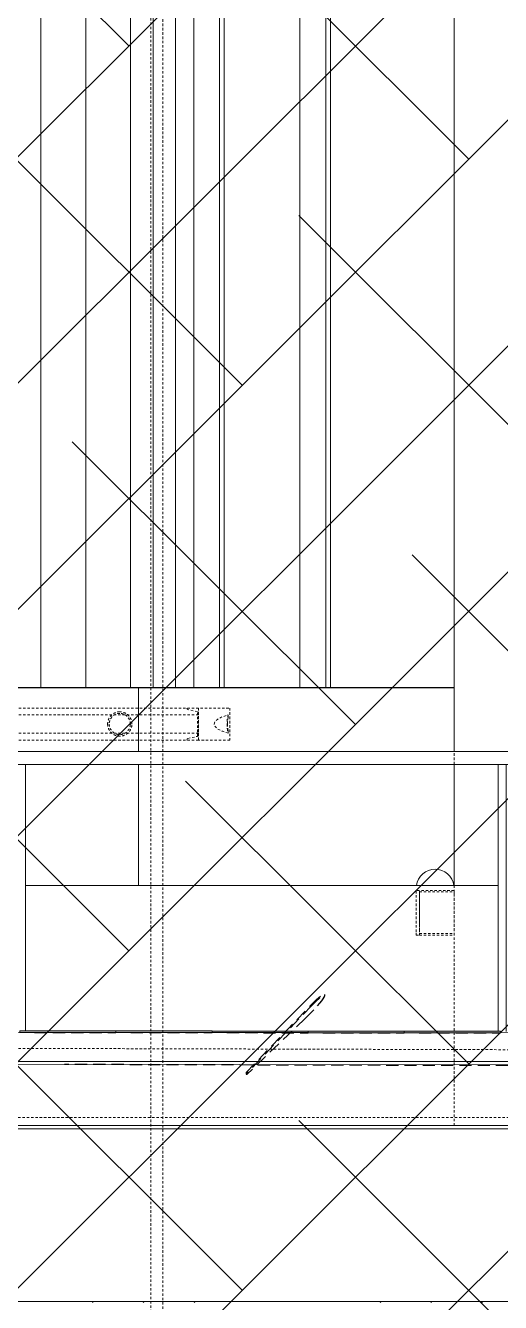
# Model space of a CAD drawing. Header units: millimetres. Extents: x 50357 to 985146, y 723188 to 1803594.
# Drawn here: x 883208 to 884690, y 818792 to 822783 of the extents above; entities that cross this region are included whole.
import ezdxf

# ---------------------------------------------------------------- set-up
doc = ezdxf.new("R2010")
doc.units = ezdxf.units.MM
doc.header["$LTSCALE"] = 3
doc.header["$MEASUREMENT"] = 0
for name, pattern in [('DASHED', [19.05, 12.7, -6.35]), ('HIDDEN', [0.375, 0.25, -0.125]), ('Member Hidden', [4.5, 2.5, -2])]:
    doc.linetypes.add(name, pattern=pattern)
for name, color, linetype, lineweight, true_color in [('A-FLOR-HRAL', 7, 'Continuous', 13, 0x6e6e6e), ('A-FLOR-PATT', 7, 'Continuous', 13, 0x6e6e6e), ('A-GENM', 7, 'Continuous', 13, 0x6e6e6e), ('A-MASS', 7, 'Continuous', 13, 0x6e6e6e), ('ADS280_BSteel', 7, 'Continuous', 13, 0x6e6e6e), ('ADS280_CU', 7, 'HIDDEN', 13, 0x6e6e6e), ('ADS280_H', 7, 'Member Hidden', 13, 0x6e6e6e), ('ADS280_S', 7, 'Continuous', 13, 0x6e6e6e), ('E-LITE-EQPM', 7, 'Continuous', 13, 0x6e6e6e), ('Q-SPCQ', 7, 'Continuous', 13, 0x6e6e6e)]:
    doc.layers.add(name, color=color, linetype=linetype, lineweight=lineweight, true_color=true_color)
doc.layers.add('Hatch (CARR)', color=8, linetype='Continuous', lineweight=35)

# ---------------------------------------------------------------- blocks, each defined once
blk = doc.blocks.new('Railing - 25mm-V1-SEC A')
at = {"layer": 'A-FLOR-HRAL'}
for p, q in [((108143.5, 20996.4), (108143.5, 21828.8)), ((108168.5, 20996), (108168.5, 21828.8))]:
    blk.add_line(p, q, dxfattribs=at)
blk = doc.blocks.new('Railing - 25mm-V2-SEC A')
at = {"layer": 'A-FLOR-HRAL'}
for p, q in [((109643.5, 20994.7), (109643.5, 21828.8)), ((109668.5, 20994.4), (109668.5, 21828.8))]:
    blk.add_line(p, q, dxfattribs=at)
blk = doc.blocks.new('Railing - Railing-3272102-SEC A')
for name in ['Railing - 25mm-V1-SEC A', 'Railing - 25mm-V2-SEC A']:
    blk.add_blockref(name, (0, 0))
blk = doc.blocks.new('Aluminum Louvers FL - Aluminum Louvers FL-3941679-SEC A')
at = {"layer": 'A-GENM'}
for p, q in [((108787.9, 22068.8), (108787.9, 26780.6)), ((109024.5, 22068.8), (109024.5, 26783.8)), ((108566.3, 22068.8), (108566.3, 26777.6)), ((108636.3, 22068.8), (108636.3, 26778.5))]:
    blk.add_line(p, q, dxfattribs=at)
blk = doc.blocks.new('Aluminum Louvers US - Aluminum Louvers US-3947208-SEC A')
at = {"layer": 'A-GENM'}
blk.add_line((109105.6, 22068.8), (109105.6, 26784.9), dxfattribs=at)
blk = doc.blocks.new('Aluminum Louvers FS - Aluminum Louvers FS-3956003-SEC A')
at = {"layer": 'A-GENM'}
for p, q in [((108774.2, 22068.8), (108774.2, 26780.4)), ((108787.9, 22068.8), (108787.9, 26780.6)), ((108693.3, 26779.3), (108693.3, 22068.8))]:
    blk.add_line(p, q, dxfattribs=at)
blk = doc.blocks.new('Aluminum Louvers FSS - Aluminum Louvers FSS-4001149-SEC A')
at = {"layer": 'A-GENM'}
for p, q in [((108216.3, 22068.8), (108216.3, 26772.9)), ((108356.3, 22068.8), (108356.3, 26774.8)), ((108496.3, 22068.8), (108496.3, 26776.6))]:
    blk.add_line(p, q, dxfattribs=at)
blk = doc.blocks.new('Lighting_Fixtures_Area_Floodlight - 150_Watt_Halogen-V60-SEC A')
at = {"layer": 'E-LITE-EQPM'}
blk.add_arc((109447, 21442), 59, 7.8584, 172.1416, dxfattribs=at)
blk = doc.blocks.new('Tactile_Orientation_Line Base - Tactile_Orientation_Line Base-V66-SEC A')
at = {"layer": 'Q-SPCQ'}
blk.add_hatch(color=256, dxfattribs=at).paths.add_polyline_path([(107850.7, 20991.7), (107850.7, 20996.7), (107550.7, 20996.7), (107550.7, 20991.7), (107690.8, 20991.7)], flags=0)
for p, q in [((107550.7, 20996.7), (107850.7, 20996.7)), ((107550.7, 20991.7), (107550.7, 20996.7)), ((107850.7, 20991.7), (107850.7, 20996.7)), ((107850.7, 20991.7), (107550.7, 20991.7))]:
    blk.add_line(p, q, dxfattribs=at)
blk = doc.blocks.new('Railing - Sabco_Joint-V73-SEC A')
at = {"layer": 'A-FLOR-HRAL'}
for p, q in [((108520.5, 22068.8), (108520.5, 22067.8)), ((108520.5, 22068.8), (108521.5, 22068.8)), ((108520.5, 22067.8), (108520.5, 21868.7)), ((108521.5, 22067.8), (108520.5, 22067.8)), ((108521.5, 22067.8), (108521.5, 22068.8)), ((108521.5, 21868.7), (108521.5, 22067.8)), ((108520.5, 21828.8), (108520.5, 21450)), ((108521.5, 21450), (108521.5, 21828.8))]:
    blk.add_line(p, q, dxfattribs=at)
blk = doc.blocks.new('Railing - Railing-5125128-SEC A')
at = {"layer": 'A-FLOR-HRAL'}
for p, q in [((105756, 22068.8), (109506, 22068.8)), ((105756, 22067.8), (109506, 22067.8)), ((107321.6, 22068.8), (108520.5, 22068.8)), ((108521.6, 22068.8), (109506, 22068.8))]:
    blk.add_line(p, q, dxfattribs=at)
blk.add_blockref('Railing - Sabco_Joint-V73-SEC A', (0, 0))
blk = doc.blocks.new('Top Rail Type - Top Rail_Internal_-5198240-SEC A')
at = {"layer": 'A-FLOR-HRAL'}
for p, q in [((127391.4, 21868.8), (105156, 21868.8)), ((105156, 21828.8), (127391.4, 21828.8))]:
    blk.add_line(p, q, dxfattribs=at)
blk = doc.blocks.new('PFC-Parallel Flange Channels - CHANNEL 200x250x25-4226822-SEC A')
at = {"layer": 'ADS280_H'}
blk.add_line((104851, 20725), (121075.7, 20725), dxfattribs=at)
blk = doc.blocks.new('C-Channels - C100x50-4164322-SEC A')
at = {"layer": 'ADS280_H'}
for p, q in [((108708.2, 21983.5), (105663.2, 21983.5)), ((108708.2, 21926.5), (105663.2, 21926.5))]:
    blk.add_line(p, q, dxfattribs=at)
blk = doc.blocks.new('Circular Hollow Sections - CHS Ø 76_1x5 THK-4914068-SEC A')
at = {"layer": 'ADS280_H'}
for p, q in [((108801.2, 21983.2), (108801.2, 21976.3)), ((108801.2, 21933.7), (108801.2, 21926.8))]:
    blk.add_line(p, q, dxfattribs=at)
at = {"layer": 'ADS280_H', "flags": 128}
for points in [[(108757.1, 21955), (108760, 21963), (108768.6, 21970.6), (108782.6, 21977.5), (108801.2, 21983.4)], [(108801.2, 21926.6), (108782.6, 21932.5), (108768.6, 21939.4), (108760, 21947), (108757.1, 21955)]]:
    blk.add_lwpolyline(points, dxfattribs=at)
at = {"layer": 'ADS280_H'}
for major_axis, start_param, end_param in [((0, 38.1), 0.726511, 1.570796), ((0, 38), 1.570796, 2.415082), ((0, 33.1), 0.870668, 1.570796), ((0, 33.1), 1.570796, 2.270924)]:
    blk.add_ellipse((108808.5, 21955), major_axis=major_axis, ratio=0.289534, start_param=start_param, end_param=end_param, dxfattribs=at)
blk = doc.blocks.new('Circular Hollow Sections - CHS Ø 76_1x5 THK-V122-SEC A')
at = {"layer": 'ADS280_H'}
for p, q in [((108462.6, 21993), (108462.5, 21993)), ((108462.5, 21916.9), (108462.6, 21916.9))]:
    blk.add_line(p, q, dxfattribs=at)
for radius, start, end in [(38, 90, 180), (38, 0, 90), (38, 180, 0), (33, 90, 180), (33, 180, 0), (33, 0, 90)]:
    blk.add_arc((108462.6, 21955), radius, start, end, dxfattribs=at)
blk = doc.blocks.new('Rectangular Hollow Sections - RHS140x80x5-V128-SEC A')
at = {"layer": 'ADS280_H'}
for p, q in [((109506, 21435), (109398, 21435)), ((109398, 21430), (109506, 21430)), ((109398, 21305), (109398, 21425)), ((109506, 21425), (109506, 21305)), ((109398, 21300), (109506, 21300)), ((109398, 21295), (109506, 21295))]:
    blk.add_line(p, q, dxfattribs=at)
for centre, start_param, end_param in [((109398, 21425), 4.712389, 6.283185), ((109506, 21425), 4.712389, 6.283185), ((109398, 21305), 3.141593, 4.712389), ((109506, 21305), 3.141593, 4.712389)]:
    blk.add_ellipse(centre, major_axis=(0, 10), ratio=0.00001, start_param=start_param, end_param=end_param, dxfattribs=at)

msp = doc.modelspace()

# ---------------------------------------------------------------- hatches: boundary and pattern name
at = {"layer": 'A-FLOR-PATT'}
h = msp.add_hatch(dxfattribs=at)
h.set_pattern_fill('FP_4', color=256, style=0, pattern_type=2)
h.set_pattern_definition([(45, (937466.83, 812515.94), (-449.013, 449.013), []), (45, (937625.6, 812515.94), (0, 898.0256), []), (45, (937308.1, 812515.94), (0, 898.0256), [])])
h.paths.add_polyline_path([(895265.3282, 818791.936), (896115.1648, 818791.936), (896115.1648, 818794.936), (875223.4483, 818794.936), (875223.4483, 818791.936), (894415.4916, 818791.936)], flags=0)
at = {"layer": 'Hatch (CARR)'}
h = msp.add_hatch(dxfattribs=at)
h.set_pattern_fill('ANSI38', color=256, scale=4000)
edge = h.paths.add_edge_path()
edge.add_arc((901797.5377, 767882.7787), 65692.9869, 89.447631451, 111.454694143)
edge.add_line((877769.3162, 829023.7069), (843903.652, 829356.155))
edge.add_line((843903.652, 829356.155), (843838.7661, 822738.7897))
edge.add_line((843838.7661, 822738.7897), (855789.2784, 822621.4755))
edge.add_line((855789.2784, 822621.4755), (861630.5158, 818523.1211))
edge.add_line((861630.5158, 818523.1211), (861630.4904, 817844.936))
edge.add_line((861630.4904, 817844.936), (860370.6117, 817844.936))
edge.add_line((860370.6117, 817844.936), (856170.6117, 815594.936))
edge.add_line((856170.6117, 815594.936), (854950.6117, 815594.936))
edge.add_line((854950.6117, 815594.936), (854390.6117, 815294.936))
edge.add_line((854390.6117, 815294.936), (844469.3201, 815294.936))
edge.add_line((844469.3201, 815294.936), (844469.3201, 810194.936))
edge.add_line((844469.3201, 810194.936), (868430.8636, 810194.936))
edge.add_line((868430.8636, 810194.936), (868430.8636, 812102.6672))
edge.add_line((868430.8636, 812102.6672), (875730.6511, 815683.6405))
edge.add_line((875730.6511, 815683.6405), (902430.851, 815683.6405))
edge.add_line((902430.851, 815683.6405), (902430.851, 833572.7128))

# ---------------------------------------------------------------- linework, layer by layer
at = {"layer": 'A-GENM'}
msp.add_line((883207.9553, 820094.936), (884682.9553, 820094.936), dxfattribs=at)
at = {"layer": 'A-MASS'}
msp.add_line((884159.3076, 825429.9863), (884159.3076, 820713.736), dxfattribs=at)
at = {"layer": 'ADS280_BSteel'}
for p, q in [((884545.4552, 820513.6042), (884545.4552, 825435.1928)), ((884545.4552, 820094.936), (884545.4552, 820473.736))]:
    msp.add_line(p, q, dxfattribs=at)
at = {"layer": 'ADS280_CU', "linetype": 'Member Hidden'}
for p, q in [((883599.4285, 810094.936), (883599.2733, 823274.936)), ((883636.7824, 823274.936), (883636.9334, 810094.936)), ((884437.4159, 820079.936), (884427.4159, 820079.936)), ((884427.4159, 819949.936), (884427.4159, 820069.936)), ((884437.4159, 820069.936), (884437.4159, 819949.936)), ((884427.4159, 819939.936), (884437.4159, 819939.936))]:
    msp.add_line(p, q, dxfattribs=at)
for centre, start_param, end_param in [((884427.4159, 820069.936), 4.71238898, 6.283185307), ((884437.4159, 820069.936), 4.71238898, 6.283185307), ((884427.4159, 819949.936), 3.141592654, 4.71238898), ((884437.4159, 819949.936), 3.141592654, 4.71238898)]:
    msp.add_ellipse(centre, major_axis=(0, 10), ratio=0.000005146, start_param=start_param, end_param=end_param, dxfattribs=at)
at = {"layer": 'ADS280_H'}
for p, q in [((880702.6024, 820649.936), (883845.9155, 820649.936)), ((883744.1963, 820638.6006), (883714.5056, 820644.936)), ((883747.9076, 820549.936), (883747.9076, 820649.936)), ((883747.9076, 820649.936), (883747.9076, 820549.936)), ((883845.9155, 820649.936), (883845.9155, 820549.936)), ((883744.1963, 820561.2713), (883744.1963, 820638.6006)), ((883747.9076, 820549.936), (880702.6024, 820549.936)), ((883714.5056, 820554.936), (883744.1963, 820561.2713)), ((883845.9155, 820549.936), (883747.9573, 820549.936)), ((884545.4552, 820473.7856), (884545.4552, 820513.5546)), ((884545.4552, 819344.9739), (884545.4552, 820094.8863)), ((902430.851, 819534.3964), (879890.4552, 819594.9358))]:
    msp.add_line(p, q, dxfattribs=at)
at = {"layer": 'ADS280_H', "linetype": 'DASHED', "lineweight": 25}
for p, q in [((884141.9702, 819753.9199), (884141.927, 819753.6565)), ((884142.0026, 819750.1191), (884142.0026, 819754.3618)), ((883896.3818, 819510.2351), (884100.7374, 819723.7359)), ((884100.7374, 819719.4933), (883896.3818, 819505.9925)), ((884080.9812, 819679.4935), (884119.2677, 819719.4933)), ((884080.9812, 819679.4935), (883899.7165, 819505.9925)), ((883236.1597, 819635.9269), (883490.1128, 819635.653)), ((883536.174, 819635.6033), (883790.1041, 819635.3294)), ((883836.1673, 819635.2797), (884090.1128, 819635.0057)), ((884136.1819, 819634.956), (884390.1041, 819634.6821)), ((884436.1756, 819634.6324), (884690.1128, 819634.3585)), ((902430.851, 819484.3966), (883329.3713, 819535.6997)), ((883896.3818, 819510.2351), (883896.3818, 819505.9925)), ((883896.3818, 819505.9925), (883899.7165, 819505.9925))]:
    msp.add_line(p, q, dxfattribs=at)
at = {"layer": 'ADS280_H', "flags": 128}
for points in [[(883714.5056, 820644.936), (883711.8813, 820646.4004), (883710.7943, 820649.936)], [(883710.7943, 820549.936), (883711.8813, 820553.4715), (883714.5056, 820554.936)]]:
    msp.add_lwpolyline(points, dxfattribs=at)
at = {"layer": 'ADS280_H', "linetype": 'DASHED', "lineweight": 25, "flags": 128}
for points in [[(884100.7374, 819723.7359), (884108.3368, 819731.394), (884116.0329, 819738.6071), (884123.3785, 819744.9559), (884129.9468, 819750.0714), (884135.356, 819753.6565), (884139.2918, 819755.5026), (884141.5254, 819755.5026), (884142.0009, 819754.3618)], [(884119.2677, 819719.4933), (884126.3285, 819727.1514), (884132.4406, 819734.3644), (884137.2486, 819740.7132), (884140.4732, 819745.8288), (884141.927, 819749.4138), (884141.5254, 819751.26), (884139.2918, 819751.26), (884135.356, 819749.4138), (884129.9468, 819745.8288), (884123.3785, 819740.7132), (884116.0329, 819734.3644), (884108.3368, 819727.1514), (884100.7374, 819719.4933)]]:
    msp.add_lwpolyline(points, dxfattribs=at)
at = {"layer": 'ADS280_S'}
for p, q in [((902430.851, 819615.1433), (879890.4553, 819639.459)), ((902430.851, 819544.936), (879890.4552, 819544.936)), ((879890.4553, 819539.459), (902430.851, 819515.1433)), ((872573.4552, 819344.936), (902430.851, 819344.936)), ((873600.4552, 819334.936), (902430.851, 819334.936)), ((902430.851, 818794.936), (875223.4483, 818794.936))]:
    msp.add_line(p, q, dxfattribs=at)

# ---------------------------------------------------------------- block references
at = {"layer": 'A-FLOR-HRAL'}
for name in ['Railing - Railing-5125128-SEC A', 'Top Rail Type - Top Rail_Internal_-5198240-SEC A', 'Railing - Railing-3272102-SEC A']:
    msp.add_blockref(name, (775039.4296, 798644.936), dxfattribs=at)
at = {"layer": 'A-GENM'}
for name in ['Aluminum Louvers FSS - Aluminum Louvers FSS-4001149-SEC A', 'Aluminum Louvers FL - Aluminum Louvers FL-3941679-SEC A', 'Aluminum Louvers FS - Aluminum Louvers FS-3956003-SEC A', 'Aluminum Louvers US - Aluminum Louvers US-3947208-SEC A']:
    msp.add_blockref(name, (775039.4296, 798644.936), dxfattribs=at)
at = {"layer": 'ADS280_BSteel', "linetype": 'Member Hidden'}
for name in ['C-Channels - C100x50-4164322-SEC A', 'Circular Hollow Sections - CHS Ø 76_1x5 THK-V122-SEC A', 'Circular Hollow Sections - CHS Ø 76_1x5 THK-4914068-SEC A', 'Rectangular Hollow Sections - RHS140x80x5-V128-SEC A', 'PFC-Parallel Flange Channels - CHANNEL 200x250x25-4226822-SEC A']:
    msp.add_blockref(name, (775039.4296, 798644.936), dxfattribs=at)
at = {"layer": 'E-LITE-EQPM'}
msp.add_blockref('Lighting_Fixtures_Area_Floodlight - 150_Watt_Halogen-V60-SEC A', (775039.4296, 798644.936), dxfattribs=at)
at = {"layer": 'Q-SPCQ'}
for p in [(775639.4296, 798644.2887), (775939.4383, 798643.9651), (776239.4296, 798643.6415), (776539.4383, 798643.3179), (776839.4296, 798642.9942)]:
    msp.add_blockref('Tactile_Orientation_Line Base - Tactile_Orientation_Line Base-V66-SEC A', p, dxfattribs=at)

doc.saveas('drawing.dxf')
